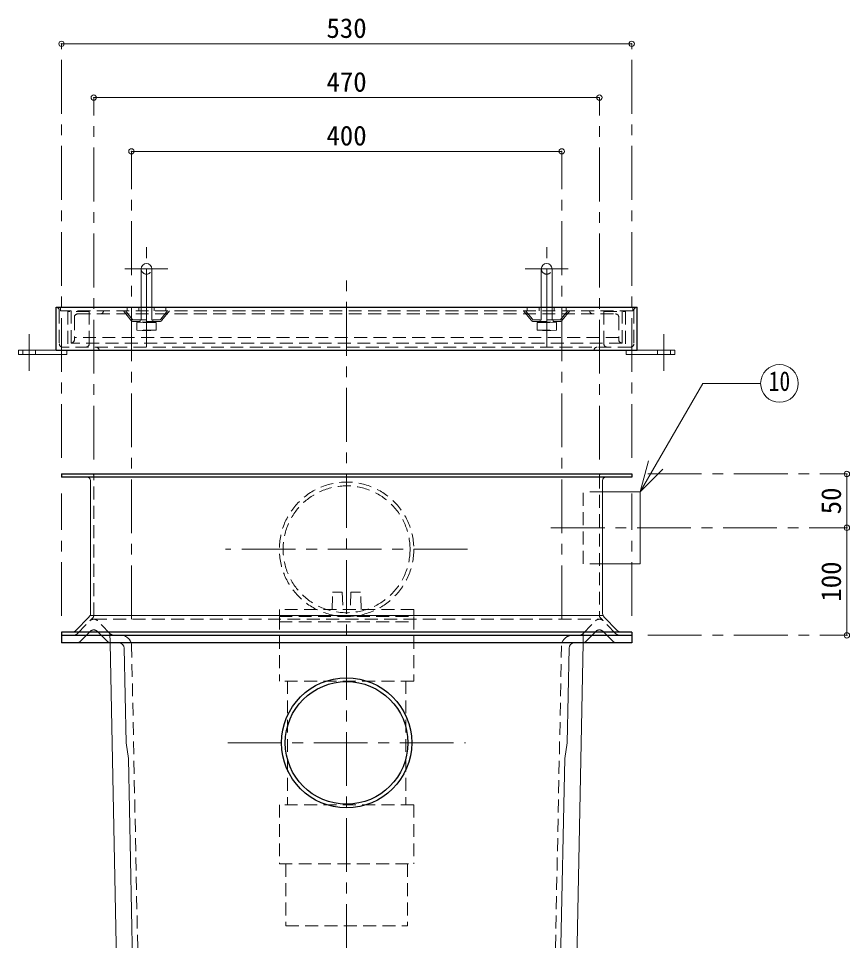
# Model space of a CAD drawing. Units: millimetres at full size, sheet at 1:10. Extents: x -2106 to 1944, y -1394 to 1416.
# Drawn here: x 14 to 787, y -868 to -10 of the extents above; entities that cross this region are included whole.
import ezdxf
from ezdxf.enums import TextEntityAlignment as Align

# ---------------------------------------------------------------- set-up
doc = ezdxf.new("R2010")
doc.units = ezdxf.units.MM
doc.header["$LTSCALE"] = 10
doc.header["$PDMODE"] = 32
doc.header["$PDSIZE"] = 5
doc.linetypes.add('CHAIN1', pattern=[8, 5, -1, 1, -1])
doc.linetypes.add('DASHED1', pattern=[1.8, 1.2, -0.6])
doc.layers.add('0-0_ﾚｲﾔ1', color=4, linetype='Continuous', lineweight=9)
doc.styles.add('ＭＳ ゴシック', font='')
doc.styles.get('ＭＳ ゴシック').set_extended_font_data('MS Gothic')

msp = doc.modelspace()

# ---------------------------------------------------------------- linework, layer by layer
at = {"layer": '0-0_ﾚｲﾔ1'}
for p, q in [((584.28, -33.73), (54.28, -33.73)), ((84.28, -83.73), (554.28, -83.73)), ((519.28, -133.73), (119.28, -133.73)), ((128.28, -242.93), (128.28, -278.73)), ((138.28, -242.93), (138.28, -278.73)), ((500.28, -242.93), (500.28, -278.73)), ((510.28, -242.93), (510.28, -278.73)), ((49.28, -318.73), (14.28, -318.73)), ((14.28, -322.73), (14.28, -318.73)), ((59.28, -322.73), (14.28, -322.73)), ((59.28, -322.73), (59.28, -318.73)), ((579.28, -322.73), (579.28, -318.73)), ((589.28, -318.73), (624.28, -318.73)), ((784.28, -433.73), (784.28, -483.73)), ((592.28, -450.23), (557.28, -450.23)), ((592.28, -517.23), (592.28, -450.23)), ((784.28, -483.73), (784.28, -583.73)), ((592.28, -517.23), (557.28, -517.23)), ((106.94, -966.7), (99.42, -590.73)), ((531.62, -966.7), (539.14, -590.73))]:
    msp.add_line(p, q, dxfattribs=at)
at = {"layer": '0-0_ﾚｲﾔ1', "linetype": 'CHAIN1'}
for p, q in [((54.28, -418.73), (54.28, -33.73)), ((584.28, -418.73), (584.28, -33.73)), ((84.28, -420.23), (84.28, -83.73)), ((554.28, -420.23), (554.28, -83.73)), ((119.28, -568.73), (119.28, -133.73)), ((519.28, -568.73), (519.28, -133.73)), ((133.28, -292.93), (133.28, -222.93)), ((505.28, -292.93), (505.28, -222.93)), ((113.28, -242.93), (153.28, -242.93)), ((319.28, -1123.73), (319.28, -243.73)), ((525.28, -242.93), (485.28, -242.93)), ((133.28, -315.43), (133.28, -299.93)), ((505.28, -315.43), (505.28, -299.93)), ((24.28, -337.73), (24.28, -303.73)), ((614.28, -337.73), (614.28, -303.73)), ((599.28, -433.73), (784.28, -433.73)), ((54.28, -565.73), (54.28, -451.73)), ((584.28, -565.73), (584.28, -451.73)), ((509.28, -483.73), (784.28, -483.73)), ((431.78, -503.73), (206.78, -503.73)), ((599.28, -583.73), (784.28, -583.73)), ((208.78, -683.73), (429.78, -683.73))]:
    msp.add_line(p, q, dxfattribs=at)
at = {"layer": '0-0_ﾚｲﾔ1', "color": 5, "lineweight": 25}
for p, q in [((49.28, -278.73), (589.28, -278.73)), ((49.28, -318.73), (49.28, -278.73)), ((589.28, -318.73), (589.28, -278.73)), ((49.28, -318.73), (589.28, -318.73)), ((54.28, -433.73), (54.28, -436.73)), ((584.28, -580.73), (54.28, -580.73)), ((54.28, -580.73), (54.28, -590.73)), ((584.28, -580.73), (584.28, -590.73)), ((54.28, -583.73), (584.28, -583.73)), ((584.28, -590.73), (54.28, -590.73))]:
    msp.add_line(p, q, dxfattribs=at)
at = {"layer": '0-0_ﾚｲﾔ1', "color": 7, "linetype": 'DASHED1', "lineweight": 18}
for p, q in [((52.28, -281.73), (52.28, -312.73)), ((586.28, -281.73), (586.28, -312.73)), ((583.28, -315.73), (55.28, -315.73))]:
    msp.add_line(p, q, dxfattribs=at)
at = {"layer": '0-0_ﾚｲﾔ1', "linetype": 'DASHED1'}
for p, q in [((53.28, -278.73), (53.28, -281.93)), ((585.28, -281.93), (53.28, -281.93)), ((63.28, -281.93), (63.28, -315.73)), ((80.08, -312.73), (80.08, -282.73)), ((118.88, -290.8), (111.78, -281.93)), ((120.05, -289.86), (113.7, -281.93)), ((115.28, -278.73), (115.28, -281.93)), ((126.28, -278.73), (126.28, -281.93)), ((128.28, -278.73), (128.28, -292.53)), ((138.28, -278.73), (138.28, -292.53)), ((140.28, -278.73), (140.28, -281.93)), ((146.51, -289.86), (152.86, -281.93)), ((147.68, -290.8), (154.78, -281.93)), ((151.28, -278.73), (151.28, -281.93)), ((490.88, -290.8), (483.78, -281.93)), ((492.05, -289.86), (485.7, -281.93)), ((487.28, -278.73), (487.28, -281.93)), ((498.28, -278.73), (498.28, -281.93)), ((500.28, -278.73), (500.28, -292.53)), ((510.28, -278.73), (510.28, -292.53)), ((512.28, -278.73), (512.28, -281.93)), ((518.51, -289.86), (524.86, -281.93)), ((519.68, -290.8), (526.78, -281.93)), ((523.28, -278.73), (523.28, -281.93)), ((558.48, -312.73), (558.48, -282.73)), ((575.28, -281.93), (575.28, -315.73)), ((585.28, -278.73), (585.28, -281.93)), ((66.28, -287.93), (66.28, -308.93)), ((69.28, -284.93), (569.28, -284.93)), ((121.22, -290.43), (145.34, -290.43)), ((127.28, -290.43), (127.28, -291.93)), ((139.28, -290.43), (139.28, -291.93)), ((517.34, -290.43), (493.22, -290.43)), ((499.28, -290.43), (499.28, -291.93)), ((511.28, -290.43), (511.28, -291.93)), ((572.28, -287.93), (572.28, -308.93)), ((145.34, -291.93), (121.22, -291.93)), ((124.28, -292.93), (129.28, -292.43)), ((124.28, -299.93), (124.28, -292.93)), ((142.28, -292.93), (124.28, -292.93)), ((129.28, -300.43), (124.28, -299.93)), ((142.28, -299.93), (124.28, -299.93)), ((129.28, -292.43), (133.28, -292.93)), ((137.28, -292.43), (129.28, -292.43)), ((133.28, -299.93), (129.28, -300.43)), ((133.28, -292.93), (137.28, -292.43)), ((133.28, -292.93), (133.28, -299.93)), ((137.28, -300.43), (133.28, -299.93)), ((137.28, -292.43), (142.28, -292.93)), ((142.28, -299.93), (137.28, -300.43)), ((142.28, -299.93), (142.28, -292.93)), ((493.22, -291.93), (517.34, -291.93)), ((501.28, -292.43), (496.28, -292.93)), ((496.28, -292.93), (514.28, -292.93)), ((496.28, -299.93), (496.28, -292.93)), ((496.28, -299.93), (501.28, -300.43)), ((496.28, -299.93), (514.28, -299.93)), ((501.28, -292.43), (509.28, -292.43)), ((505.28, -292.93), (501.28, -292.43)), ((501.28, -300.43), (505.28, -299.93)), ((509.28, -292.43), (505.28, -292.93)), ((505.28, -292.93), (505.28, -299.93)), ((505.28, -299.93), (509.28, -300.43)), ((514.28, -292.93), (509.28, -292.43)), ((509.28, -300.43), (514.28, -299.93)), ((514.28, -299.93), (514.28, -292.93)), ((572.28, -306.93), (66.28, -306.93)), ((137.28, -300.43), (129.28, -300.43)), ((501.28, -300.43), (509.28, -300.43)), ((575.28, -311.93), (63.28, -311.93)), ((18.28, -322.73), (18.28, -318.73)), ((30.28, -322.73), (30.28, -318.73)), ((608.28, -322.73), (608.28, -318.73)), ((620.28, -322.73), (620.28, -318.73)), ((84.28, -565.36), (84.28, -435.23)), ((554.28, -435.23), (554.28, -565.36)), ((539.28, -517.23), (539.28, -450.23)), ((557.28, -450.23), (539.28, -450.23)), ((557.28, -517.23), (539.28, -517.23)), ((305.78, -559.73), (306.28, -543.73)), ((315.28, -543.73), (306.28, -543.73)), ((315.28, -543.73), (315.78, -559.73)), ((323.28, -543.73), (322.78, -559.73)), ((323.28, -543.73), (332.28, -543.73)), ((332.78, -559.73), (332.28, -543.73)), ((256.78, -559.73), (256.78, -565.23)), ((68.96, -582.23), (83.42, -567.45)), ((84.28, -568.73), (554.28, -568.73)), ((99.6, -582.23), (87.85, -570.23)), ((256.78, -566.23), (256.78, -626.23)), ((256.78, -571.23), (381.78, -571.23)), ((538.96, -582.23), (550.71, -570.23)), ((569.6, -582.23), (555.14, -567.45)), ((71.9, -589.23), (80.71, -580.24)), ((96.65, -589.23), (87.85, -580.24)), ((99.42, -590.73), (99.24, -581.86)), ((539.14, -590.73), (539.32, -581.86)), ((541.9, -589.23), (550.71, -580.24)), ((566.65, -589.23), (557.85, -580.24)), ((128.69, -1054.33), (119.48, -593.53)), ((509.87, -1054.33), (519.08, -593.53)), ((381.78, -626.23), (256.78, -626.23)), ((264.28, -626.23), (264.28, -741.23)), ((374.28, -626.23), (374.28, -741.23)), ((256.78, -741.23), (256.78, -796.23)), ((381.78, -741.23), (256.78, -741.23)), ((381.78, -741.23), (381.78, -796.23)), ((256.78, -796.23), (381.78, -796.23)), ((262.78, -796.23), (262.78, -853.73)), ((375.78, -796.23), (375.78, -853.73)), ((262.78, -853.73), (375.78, -853.73))]:
    msp.add_line(p, q, dxfattribs=at)
at = {"layer": '0-0_ﾚｲﾔ1', "color": 7, "lineweight": 18}
for p, q in [((592.13, -450.45), (650.4, -349.51)), ((650.4, -349.51), (704.15, -349.51)), ((592.13, -450.45), (599.89, -421.47)), ((592.13, -450.45), (613.34, -429.24)), ((81.28, -563.32), (81.28, -439.73)), ((557.28, -563.32), (557.28, -439.73)), ((557.65, -565.2), (80.91, -565.2)), ((67.7, -579.23), (79.85, -566.81)), ((570.86, -579.23), (558.71, -566.81)), ((112.52, -595.63), (114.28, -683.73)), ((526.04, -595.63), (524.28, -683.73)), ((116.57, -698.15), (114.28, -683.73)), ((521.99, -698.15), (524.28, -683.73)), ((116.57, -698.15), (123.83, -1059.27)), ((514.77, -1059.33), (521.99, -698.15))]:
    msp.add_line(p, q, dxfattribs=at)
at = {"layer": '0-0_ﾚｲﾔ1', "linetype": 'DASHED1'}
for points in [[(80.08, -282.73), (60.08, -282.73), (60.08, -315.73)], [(558.48, -282.73), (578.48, -282.73), (578.48, -315.73)], [(256.78, -565.23), (381.78, -565.23), (381.78, -559.73), (256.78, -559.73)], [(256.78, -566.23), (381.78, -566.23), (381.78, -626.23)]]:
    msp.add_lwpolyline(points, dxfattribs=at)
at = {"layer": '0-0_ﾚｲﾔ1'}
msp.add_lwpolyline([(579.28, -322.73), (624.28, -322.73), (624.28, -318.73)], dxfattribs=at)
at = {"layer": '0-0_ﾚｲﾔ1', "color": 5, "lineweight": 25}
msp.add_lwpolyline([(54.28, -433.73), (584.28, -433.73), (584.28, -436.73), (54.28, -436.73)], dxfattribs=at)
at = {"layer": '0-0_ﾚｲﾔ1', "color": 7, "lineweight": 18}
msp.add_circle((721.65, -349.51), 17.5, dxfattribs=at)
at = {"layer": '0-0_ﾚｲﾔ1', "linetype": 'DASHED1'}
for radius in [62.5, 59]:
    msp.add_circle((319.28, -503.73), radius, dxfattribs=at)
at = {"layer": '0-0_ﾚｲﾔ1', "color": 5, "lineweight": 25}
for radius in [60.5, 57]:
    msp.add_circle((319.28, -683.73), radius, dxfattribs=at)
at = {"layer": '0-0_ﾚｲﾔ1'}
for centre in [(133.28, -242.93), (505.28, -242.93)]:
    msp.add_arc(centre, 5, 0, 180, dxfattribs=at)
at = {"layer": '0-0_ﾚｲﾔ1', "linetype": 'DASHED1'}
for centre, radius, start, end in [((133.28, -242.93), 5, 180, 0), ((505.28, -242.93), 5, 180, 0), ((90.28, -281.93), 3, 270, 0), ((548.28, -281.93), 3, 180, 270), ((69.28, -287.93), 3, 90, 180), ((121.22, -288.93), 3, 218.65981, 270), ((121.22, -288.93), 1.5, 218.65981, 270), ((145.34, -288.93), 1.5, 270, 321.34019), ((145.34, -288.93), 3, 270, 321.34019), ((493.22, -288.93), 3, 218.65981, 270), ((493.22, -288.93), 1.5, 218.65981, 270), ((517.34, -288.93), 1.5, 270, 321.34019), ((517.34, -288.93), 3, 270, 321.34019), ((569.28, -287.93), 3, 0, 90), ((63.28, -308.93), 3, 270, 0), ((77.08, -312.73), 3, 270, 0), ((561.48, -312.73), 3, 180, 270), ((575.28, -308.93), 3, 180, 270), ((82.78, -435.23), 1.5, 0, 90), ((555.78, -435.23), 1.5, 90, 180), ((81.28, -565.36), 3, 315.6053, 0), ((557.28, -565.36), 3, 180, 224.3947), ((84.28, -573.73), 5, 44.3947, 135.6053), ((554.28, -573.73), 5, 44.3947, 135.6053), ((65.39, -578.73), 5, 270, 315.6053), ((84.28, -583.73), 5, 44.3947, 135.6053), ((103.17, -578.73), 5, 224.3947, 270), ((535.39, -578.73), 5, 270, 315.6053), ((554.28, -583.73), 5, 44.3947, 135.6053), ((573.17, -578.73), 5, 224.3947, 270), ((68.33, -585.73), 5, 270, 315.6053), ((100.23, -585.73), 5, 224.3947, 270), ((109.48, -593.73), 10, 1.14576, 90), ((529.08, -593.73), 10, 90, 178.85424), ((538.33, -585.73), 5, 270, 315.6053), ((570.23, -585.73), 5, 224.3947, 270)]:
    msp.add_arc(centre, radius, start, end, dxfattribs=at)
at = {"layer": '0-0_ﾚｲﾔ1', "color": 7, "linetype": 'DASHED1', "lineweight": 18}
for centre, start, end in [((49.28, -281.73), 0, 90), ((589.28, -281.73), 90, 180), ((55.28, -312.73), 180, 270), ((86.28, -318.73), 0, 90), ((552.28, -318.73), 90, 180), ((583.28, -312.73), 270, 0)]:
    msp.add_arc(centre, 3, start, end, dxfattribs=at)
at = {"layer": '0-0_ﾚｲﾔ1', "color": 7, "lineweight": 18}
for centre, radius, start, end in [((78.28, -439.73), 3, 0, 90), ((560.28, -439.73), 3, 90, 180), ((76.28, -563.32), 5, 315.6053, 0), ((562.28, -563.32), 5, 180, 224.3947), ((64.13, -575.73), 5, 270, 315.6053), ((574.43, -575.73), 5, 224.3947, 270), ((107.52, -595.73), 5, 1.14576, 90), ((531.04, -595.73), 5, 90, 178.85424)]:
    msp.add_arc(centre, radius, start, end, dxfattribs=at)
at = {"layer": '0-0_ﾚｲﾔ1', "color": 1}
for p in [(54.28, -33.73), (584.28, -33.73), (84.28, -83.73), (554.28, -83.73), (119.28, -133.73), (519.28, -133.73), (784.28, -433.73), (784.28, -483.73), (784.28, -583.73)]:
    msp.add_point(p, dxfattribs=at)

# ---------------------------------------------------------------- texts
at = {"layer": '0-0_ﾚｲﾔ1', "color": 7, "style": 'ＭＳ ゴシック'}
for s, p in [('530', (300.53, -33.73)), ('470', (300.53, -83.73)), ('400', (300.53, -133.73))]:
    msp.add_text(s, height=18.33, dxfattribs=at).set_placement(p, align=Align.BOTTOM_LEFT)
at = {"layer": '0-0_ﾚｲﾔ1', "color": 7, "style": 'ＭＳ ゴシック', "width": 0.8}
msp.add_text('10', height=18.33, dxfattribs=at).set_placement((711.65, -362.01), align=Align.BOTTOM_LEFT)
at = {"layer": '0-0_ﾚｲﾔ1', "color": 7, "style": 'ＭＳ ゴシック'}
for s, p in [('50', (784.28, -471.23)), ('100', (784.28, -552.48))]:
    msp.add_text(s, height=18.33, rotation=90, dxfattribs=at).set_placement(p, align=Align.BOTTOM_LEFT)

doc.saveas('drawing.dxf')
